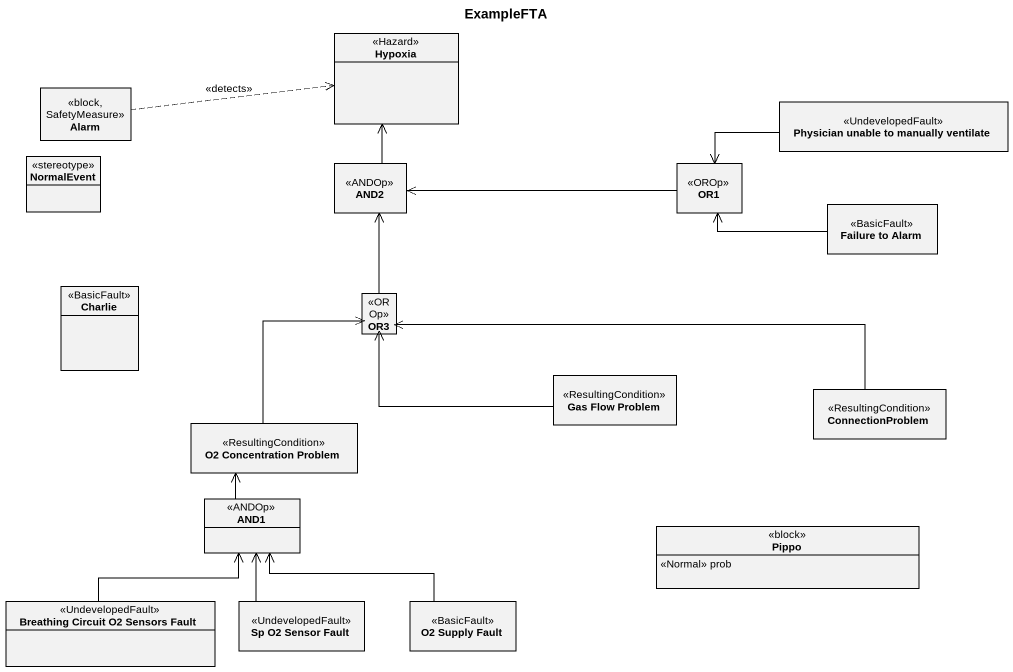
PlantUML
@startuml
title ExampleFTA
hide circle
hide empty members
class Hypoxia <<Hazard>>
class Alarm <<block, SafetyMeasure>>
class "Physician unable to manually ventilate" as Physician_unable_to <<UndevelopedFault>>
class NormalEvent <<stereotype>>
class AND2 <<ANDOp>>
class OR1 <<OROp>>
class "Failure to Alarm" as Failure_to_Alarm <<BasicFault>>
class Charlie <<BasicFault>>
class OR3 <<OROp>>
class "Gas Flow Problem" as Gas_Flow_Problem <<ResultingCondition>>
class ConnectionProblem <<ResultingCondition>>
class "O2 Concentration Problem" as O2_Concentration_Problem <<ResultingCondition>>
class AND1 <<ANDOp>>
class Pippo <<block>> {
  <<Normal>> prob
}
class "Breathing Circuit O2 Sensors Fault" as Breathing_Circuit_O2 <<UndevelopedFault>>
class "Sp O2 Sensor Fault" as Sp_O2_Sensor_Fault <<UndevelopedFault>>
class "O2 Supply Fault" as O2_Supply_Fault <<BasicFault>>
Alarm .right.> Hypoxia : <<detects>>
Physician_unable_to -left-> OR1
AND2 -up-> Hypoxia
OR1 -left-> AND2
Failure_to_Alarm -left-> OR1
OR3 -up-> AND2
Gas_Flow_Problem -left-> OR3
ConnectionProblem -left-> OR3
O2_Concentration_Problem -up-> OR3
AND1 -up-> O2_Concentration_Problem
Breathing_Circuit_O2 -up-> AND1
Sp_O2_Sensor_Fault -up-> AND1
O2_Supply_Fault -left-> AND1
@enduml
